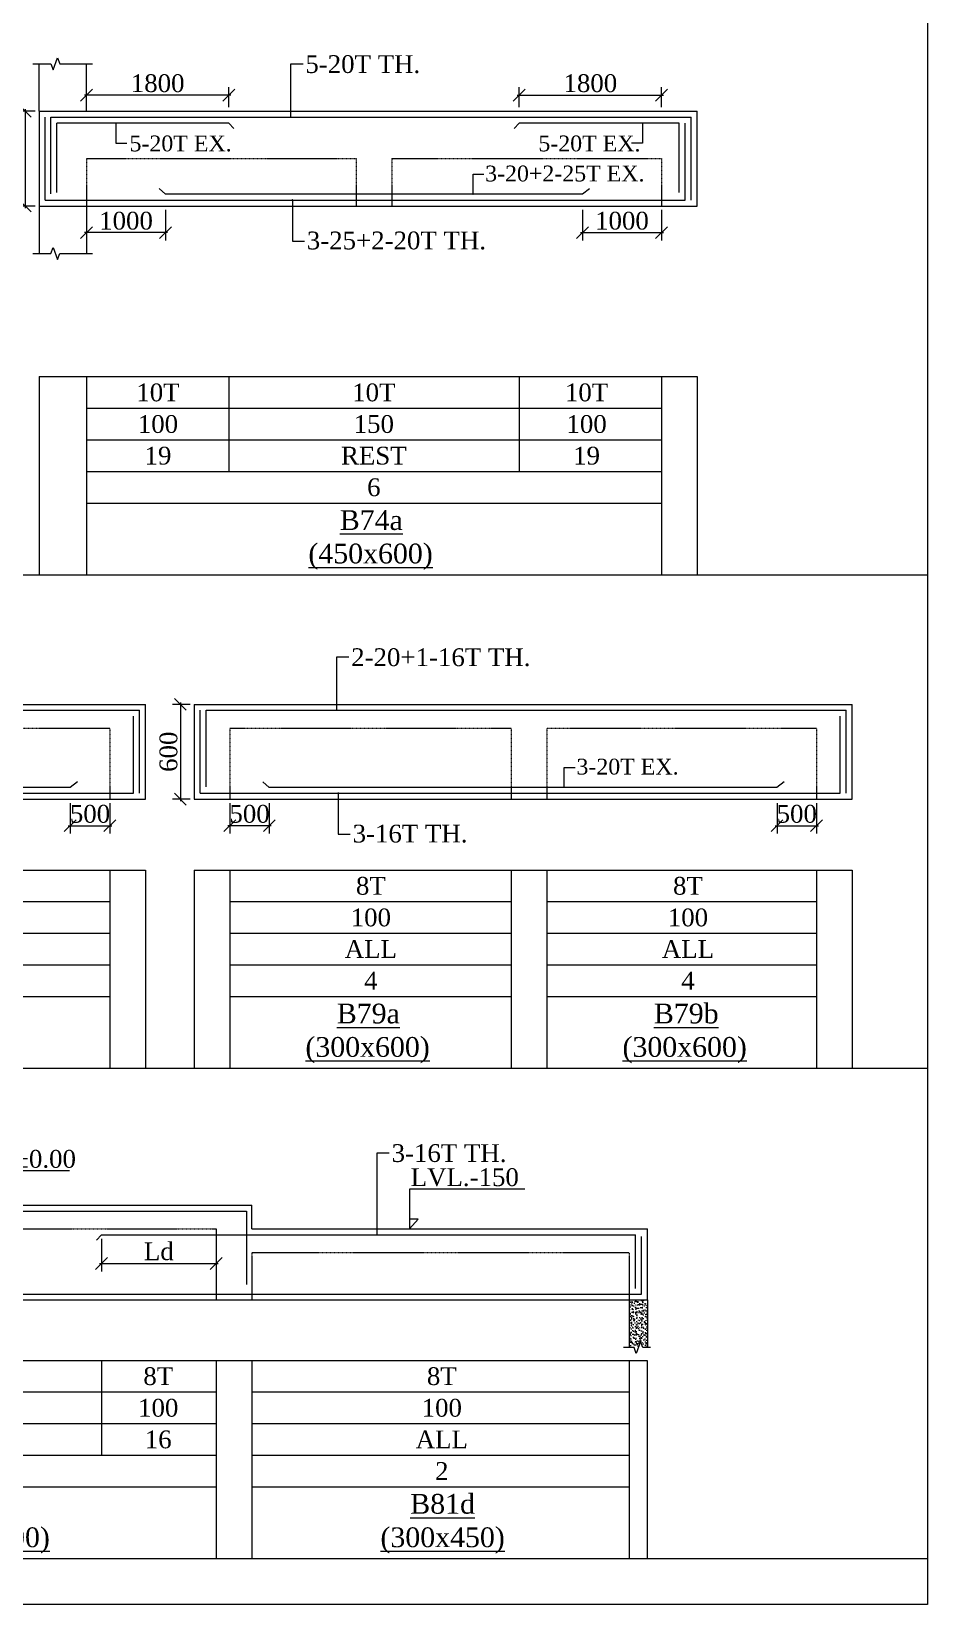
# Model space of a CAD drawing. Header units: millimetres. Extents: x 9781889 to 10654170, y -7832723 to -7608561.
# Drawn here: x 10241462 to 10252801, y -7801878 to -7781971 of the extents above; entities that cross this region are included whole.
import ezdxf
from ezdxf.enums import TextEntityAlignment as Align

# ---------------------------------------------------------------- set-up
doc = ezdxf.new("R2010")
doc.units = ezdxf.units.MM
doc.header["$LTSCALE"] = 10
doc.header["$PDMODE"] = 3
doc.linetypes.add('HIDDEN', pattern=[0.375, 0.25, -0.125])
for name, color, linetype, lineweight in [('LVL', 3, 'Continuous', 0), ('S-CUT OUT LINE', 9, 'Continuous', 0), ('S-DIM L.S.', 7, 'Continuous', 0), ('S-HATCH', 8, 'Continuous', 0), ('S-L.S.SECTION', 5, 'Continuous', 0), ('S-L.S.SLAB LINE', 252, 'HIDDEN', 0), ('S-L.S.STEEL', 1, 'Continuous', 9), ('S-SECTION MARK', 7, 'Continuous', 0), ('S-SHEET', 251, 'Continuous', 0), ('S-TEXT', 7, 'Continuous', 0), ('S-TEXT L.S. BEAM NO.', 30, 'Continuous', 0), ('S-TEXT. L.S.', 7, 'Continuous', 0)]:
    doc.layers.add(name, color=color, linetype=linetype, lineweight=lineweight)
doc.styles.add('135', font='arial.ttf', dxfattribs={"width": 0.8, "height": 135})
doc.styles.get("Standard").update_dxf_attribs({"font": 'arial.ttf'})
doc.styles.add('TEXT', font='times.ttf')
doc.dimstyles.new('75', dxfattribs={"dimtxt": 135, "dimasz": 90, "dimexe": 0.1, "dimexo": 0.03, "dimgap": 0.09, "dimtad": 1, "dimdec": 0, "dimzin": 0, "dimdsep": 46, "dimtxsty": '135', "dimblk": 'ARCHTICK', "dimcen": 0.09, "dimclrd": 256, "dimclre": 256, "dimclrt": 256, "dimadec": 0, "dimazin": 0, "dimtfac": 1, "dimtdec": 0, "dimtofl": 0, "dimtmove": 1, "dimatfit": 3, "dimldrblk": 'DOTSMALL', "dimfxl": 1, "dimtolj": 1, "dimtzin": 0, "dimlwd": -1, "dimlwe": -1, "dimarcsym": 0})
doc.dimstyles.new('SETU_1', dxfattribs={"dimtxt": 200, "dimasz": 150, "dimexe": 100, "dimexo": 50, "dimgap": 35, "dimtad": 1, "dimdec": 0, "dimzin": 0, "dimdsep": 46, "dimtxsty": 'Standard', "dimblk": 'OBLIQUE', "dimcen": 150, "dimdle": 25, "dimclrd": 256, "dimclre": 7, "dimclrt": 256, "dimadec": 0, "dimazin": 0, "dimtfac": 1, "dimtdec": 0, "dimtofl": 0, "dimtmove": 1, "dimatfit": 3, "dimfxl": 1, "dimtolj": 1, "dimtzin": 0, "dimlwd": -1, "dimlwe": 5, "dimarcsym": 1})

# ---------------------------------------------------------------- blocks, each defined once
blk = doc.blocks.new('_ArchTick')
at = {"color": 0, "linetype": 'ByBlock', "const_width": 0.15}
blk.add_lwpolyline([(-0.5, -0.5), (0.5, 0.5)], dxfattribs=at)
blk = doc.blocks.new('_Oblique')
at = {"color": 0, "linetype": 'ByBlock', "lineweight": -2}
blk.add_line((-0.5, -0.5), (0.5, 0.5), dxfattribs=at)
blk = doc.blocks.new('*D20')
at = {"layer": 'Defpoints', "color": 0, "transparency": 16777216}
for p in [(10241559, -7782980), (10241383, -7784180), (10241559, -7784180)]:
    blk.add_point(p, dxfattribs=at)
at = {"layer": 'S-DIM L.S.', "color": 7, "lineweight": 5, "transparency": 16777216}
for p, q in [((10241509, -7782980), (10241283, -7782980)), ((10241509, -7784180), (10241283, -7784180))]:
    blk.add_line(p, q, dxfattribs=at)
at = {"layer": 'S-DIM L.S.', "transparency": 16777216}
blk.add_line((10241383, -7782955), (10241383, -7784205), dxfattribs=at)
at = {"layer": 'S-DIM L.S.', "transparency": 16777216, "xscale": 150, "yscale": 150, "zscale": 150}
for p, rotation in [((10241383, -7782980), 90), ((10241383, -7784180), 270)]:
    blk.add_blockref('_Oblique', p, dxfattribs=dict(at, rotation=rotation))
at = {"layer": 'S-DIM L.S.', "transparency": 16777216, "insert": (10241234, -7783580), "char_height": 225, "attachment_point": 5, "rotation": 90, "style": 'TEXT'}
blk.add_mtext('\\A1;600', dxfattribs=at)
blk = doc.blocks.new('*D21')
at = {"layer": 'Defpoints', "color": 0, "transparency": 16777216}
for p in [(10249434, -7782777), (10247634, -7782980, 0), (10249434, -7782980, 0)]:
    blk.add_point(p, dxfattribs=at)
at = {"layer": 'S-DIM L.S.', "color": 7, "lineweight": 5, "transparency": 16777216}
for p, q in [((10247634, -7782930), (10247634, -7782677)), ((10249434, -7782930), (10249434, -7782677))]:
    blk.add_line(p, q, dxfattribs=at)
at = {"layer": 'S-DIM L.S.', "transparency": 16777216}
blk.add_line((10247609, -7782777), (10249459, -7782777), dxfattribs=at)
at = {"layer": 'S-DIM L.S.', "transparency": 16777216, "xscale": 150, "yscale": 150, "zscale": 150, "rotation": 180}
blk.add_blockref('_Oblique', (10247634, -7782777), dxfattribs=at)
at = {"layer": 'S-DIM L.S.', "transparency": 16777216, "xscale": 150, "yscale": 150, "zscale": 150}
blk.add_blockref('_Oblique', (10249434, -7782777), dxfattribs=at)
at = {"layer": 'S-DIM L.S.', "transparency": 16777216, "insert": (10248534, -7782627), "char_height": 225, "attachment_point": 5, "style": 'TEXT'}
blk.add_mtext('\\A1;1800', dxfattribs=at)
blk = doc.blocks.new('*D22')
at = {"layer": 'Defpoints', "color": 0, "transparency": 16777216}
for p in [(10242159, -7782777), (10242159, -7782980, 0), (10243959, -7782980, 0)]:
    blk.add_point(p, dxfattribs=at)
at = {"layer": 'S-DIM L.S.', "color": 7, "lineweight": 5, "transparency": 16777216}
for p, q in [((10242159, -7782930), (10242159, -7782677)), ((10243959, -7782930), (10243959, -7782677))]:
    blk.add_line(p, q, dxfattribs=at)
at = {"layer": 'S-DIM L.S.', "transparency": 16777216}
blk.add_line((10243984, -7782777), (10242134, -7782777), dxfattribs=at)
at = {"layer": 'S-DIM L.S.', "transparency": 16777216, "xscale": 150, "yscale": 150, "zscale": 150, "rotation": 180}
blk.add_blockref('_Oblique', (10242159, -7782777), dxfattribs=at)
at = {"layer": 'S-DIM L.S.', "transparency": 16777216, "xscale": 150, "yscale": 150, "zscale": 150}
blk.add_blockref('_Oblique', (10243959, -7782777), dxfattribs=at)
at = {"layer": 'S-DIM L.S.', "transparency": 16777216, "insert": (10243059, -7782627), "char_height": 225, "attachment_point": 5, "style": 'TEXT'}
blk.add_mtext('\\A1;1800', dxfattribs=at)
blk = doc.blocks.new('*D23')
at = {"layer": 'Defpoints', "color": 0, "transparency": 16777216}
for p in [(10248434, -7784180, 0), (10249434, -7784180, 0), (10249434, -7784517)]:
    blk.add_point(p, dxfattribs=at)
at = {"layer": 'S-DIM L.S.', "color": 7, "lineweight": 5, "transparency": 16777216}
for p, q in [((10248434, -7784230), (10248434, -7784617)), ((10249434, -7784230), (10249434, -7784617))]:
    blk.add_line(p, q, dxfattribs=at)
at = {"layer": 'S-DIM L.S.', "transparency": 16777216}
blk.add_line((10248409, -7784517), (10249459, -7784517), dxfattribs=at)
at = {"layer": 'S-DIM L.S.', "transparency": 16777216, "xscale": 150, "yscale": 150, "zscale": 150, "rotation": 180}
blk.add_blockref('_Oblique', (10248434, -7784517), dxfattribs=at)
at = {"layer": 'S-DIM L.S.', "transparency": 16777216, "xscale": 150, "yscale": 150, "zscale": 150}
blk.add_blockref('_Oblique', (10249434, -7784517), dxfattribs=at)
at = {"layer": 'S-DIM L.S.', "transparency": 16777216, "insert": (10248934, -7784367), "char_height": 225, "attachment_point": 5, "style": 'TEXT'}
blk.add_mtext('\\A1;1000', dxfattribs=at)
blk = doc.blocks.new('*D24')
at = {"layer": 'Defpoints', "color": 0, "transparency": 16777216}
for p in [(10242159, -7784180, 0), (10243159, -7784180, 0), (10242159, -7784517)]:
    blk.add_point(p, dxfattribs=at)
at = {"layer": 'S-DIM L.S.', "color": 7, "lineweight": 5, "transparency": 16777216}
for p, q in [((10242159, -7784230), (10242159, -7784617)), ((10243159, -7784230), (10243159, -7784617))]:
    blk.add_line(p, q, dxfattribs=at)
at = {"layer": 'S-DIM L.S.', "transparency": 16777216}
blk.add_line((10243184, -7784517), (10242134, -7784517), dxfattribs=at)
at = {"layer": 'S-DIM L.S.', "transparency": 16777216, "xscale": 150, "yscale": 150, "zscale": 150, "rotation": 180}
blk.add_blockref('_Oblique', (10242159, -7784517), dxfattribs=at)
at = {"layer": 'S-DIM L.S.', "transparency": 16777216, "xscale": 150, "yscale": 150, "zscale": 150}
blk.add_blockref('_Oblique', (10243159, -7784517), dxfattribs=at)
at = {"layer": 'S-DIM L.S.', "transparency": 16777216, "insert": (10242659, -7784367), "char_height": 225, "attachment_point": 5, "style": 'TEXT'}
blk.add_mtext('\\A1;1000', dxfattribs=at)
blk = doc.blocks.new('*D676')
at = {"layer": 'Defpoints', "color": 0, "transparency": 16777216}
for p in [(10241953, -7791686, 0), (10242453, -7791686, 0), (10242453, -7792022)]:
    blk.add_point(p, dxfattribs=at)
at = {"layer": 'S-DIM L.S.', "color": 7, "lineweight": 5, "transparency": 16777216}
for p, q in [((10241953, -7791736), (10241953, -7792122)), ((10242453, -7791736), (10242453, -7792122))]:
    blk.add_line(p, q, dxfattribs=at)
at = {"layer": 'S-DIM L.S.', "transparency": 16777216}
blk.add_line((10241928, -7792022), (10242478, -7792022), dxfattribs=at)
at = {"layer": 'S-DIM L.S.', "transparency": 16777216, "xscale": 150, "yscale": 150, "zscale": 150, "rotation": 180}
blk.add_blockref('_Oblique', (10241953, -7792022), dxfattribs=at)
at = {"layer": 'S-DIM L.S.', "transparency": 16777216, "xscale": 150, "yscale": 150, "zscale": 150}
blk.add_blockref('_Oblique', (10242453, -7792022), dxfattribs=at)
at = {"layer": 'S-DIM L.S.', "transparency": 16777216, "insert": (10242203, -7791873), "char_height": 225, "attachment_point": 5, "style": 'TEXT'}
blk.add_mtext('\\A1;500', dxfattribs=at)
blk = doc.blocks.new('*D677')
at = {"layer": 'Defpoints', "color": 0, "transparency": 16777216}
for p in [(10243522, -7790486), (10243346, -7791686), (10243522, -7791686)]:
    blk.add_point(p, dxfattribs=at)
at = {"layer": 'S-DIM L.S.', "color": 7, "lineweight": 5, "transparency": 16777216}
for p, q in [((10243472, -7790486), (10243246, -7790486)), ((10243472, -7791686), (10243246, -7791686))]:
    blk.add_line(p, q, dxfattribs=at)
at = {"layer": 'S-DIM L.S.', "transparency": 16777216}
blk.add_line((10243346, -7790461), (10243346, -7791711), dxfattribs=at)
at = {"layer": 'S-DIM L.S.', "transparency": 16777216, "xscale": 150, "yscale": 150, "zscale": 150}
for p, rotation in [((10243346, -7790486), 90), ((10243346, -7791686), 270)]:
    blk.add_blockref('_Oblique', p, dxfattribs=dict(at, rotation=rotation))
at = {"layer": 'S-DIM L.S.', "transparency": 16777216, "insert": (10243197, -7791086), "char_height": 225, "attachment_point": 5, "rotation": 90, "style": 'TEXT'}
blk.add_mtext('\\A1;600', dxfattribs=at)
blk = doc.blocks.new('*D678')
at = {"layer": 'Defpoints', "color": 0, "transparency": 16777216}
for p in [(10243972, -7791686, 0), (10244472, -7791686, 0), (10243972, -7792022)]:
    blk.add_point(p, dxfattribs=at)
at = {"layer": 'S-DIM L.S.', "color": 7, "lineweight": 5, "transparency": 16777216}
for p, q in [((10243972, -7791736), (10243972, -7792122)), ((10244472, -7791736), (10244472, -7792122))]:
    blk.add_line(p, q, dxfattribs=at)
at = {"layer": 'S-DIM L.S.', "transparency": 16777216}
blk.add_line((10244497, -7792022), (10243947, -7792022), dxfattribs=at)
at = {"layer": 'S-DIM L.S.', "transparency": 16777216, "xscale": 150, "yscale": 150, "zscale": 150, "rotation": 180}
blk.add_blockref('_Oblique', (10243972, -7792022), dxfattribs=at)
at = {"layer": 'S-DIM L.S.', "transparency": 16777216, "xscale": 150, "yscale": 150, "zscale": 150}
blk.add_blockref('_Oblique', (10244472, -7792022), dxfattribs=at)
at = {"layer": 'S-DIM L.S.', "transparency": 16777216, "insert": (10244222, -7791873), "char_height": 225, "attachment_point": 5, "style": 'TEXT'}
blk.add_mtext('\\A1;500', dxfattribs=at)
blk = doc.blocks.new('*D679')
at = {"layer": 'Defpoints', "color": 0, "transparency": 16777216}
for p in [(10250896, -7791686, 0), (10251396, -7791686, 0), (10251396, -7792022)]:
    blk.add_point(p, dxfattribs=at)
at = {"layer": 'S-DIM L.S.', "color": 7, "lineweight": 5, "transparency": 16777216}
for p, q in [((10250896, -7791736), (10250896, -7792122)), ((10251396, -7791736), (10251396, -7792122))]:
    blk.add_line(p, q, dxfattribs=at)
at = {"layer": 'S-DIM L.S.', "transparency": 16777216}
blk.add_line((10250871, -7792022), (10251421, -7792022), dxfattribs=at)
at = {"layer": 'S-DIM L.S.', "transparency": 16777216, "xscale": 150, "yscale": 150, "zscale": 150, "rotation": 180}
blk.add_blockref('_Oblique', (10250896, -7792022), dxfattribs=at)
at = {"layer": 'S-DIM L.S.', "transparency": 16777216, "xscale": 150, "yscale": 150, "zscale": 150}
blk.add_blockref('_Oblique', (10251396, -7792022), dxfattribs=at)
at = {"layer": 'S-DIM L.S.', "transparency": 16777216, "insert": (10251146, -7791873), "char_height": 225, "attachment_point": 5, "style": 'TEXT'}
blk.add_mtext('\\A1;500', dxfattribs=at)
blk = doc.blocks.new('*D1202')
at = {"layer": 'Defpoints', "color": 0, "transparency": 16777216}
for p in [(10242349, -7797199, 0), (10243799, -7797199, 0), (10243799, -7797562)]:
    blk.add_point(p, dxfattribs=at)
at = {"layer": 'S-DIM L.S.', "color": 7, "lineweight": 5, "transparency": 16777216}
for p, q in [((10242349, -7797249), (10242349, -7797662)), ((10243799, -7797249), (10243799, -7797662))]:
    blk.add_line(p, q, dxfattribs=at)
at = {"layer": 'S-DIM L.S.', "transparency": 16777216}
blk.add_line((10242324, -7797562), (10243824, -7797562), dxfattribs=at)
at = {"layer": 'S-DIM L.S.', "transparency": 16777216, "xscale": 150, "yscale": 150, "zscale": 150, "rotation": 180}
blk.add_blockref('_Oblique', (10242349, -7797562), dxfattribs=at)
at = {"layer": 'S-DIM L.S.', "transparency": 16777216, "xscale": 150, "yscale": 150, "zscale": 150}
blk.add_blockref('_Oblique', (10243799, -7797562), dxfattribs=at)
at = {"layer": 'S-DIM L.S.', "transparency": 16777216, "insert": (10243074, -7797409), "char_height": 225, "attachment_point": 5, "style": 'TEXT'}
blk.add_mtext('\\A1;Ld', dxfattribs=at)

msp = doc.modelspace()

# ---------------------------------------------------------------- hatches: boundary and pattern name
at = {"layer": 'S-HATCH'}
h = msp.add_hatch(dxfattribs=at)
h.set_pattern_fill('AR-CONC', color=256, scale=0.5)
h.set_pattern_definition([(50, (452218.3, -69406.636), (91.0923345, -7.96954277), [9.525, -104.775]), (355, (452218.3, -69406.64), (-17.6217107, 95.5284226), [7.62, -83.8202921]), (100.4514447, (452225.89, -69407.3), (73.47062355, 87.55887596), [8.0950044, -89.0451223]), (46.1842, (452218.3, -69381.24), (135.5395204, -21.021164), [14.2875, -157.1625]), (96.6355576, (452229.6, -69382.99), (118.702067, 123.7130623), [12.1425116, -133.5678041]), (351.1841512, (452218.3, -69381.24), (118.702067, 123.7130623), [11.4299835, -125.729866]), (21, (452231, -69387.586), (75.80719563, -51.1325991), [9.525, -104.775]), (326, (452231, -69387.59), (30.9010142, 92.09398306), [7.62, -83.82]), (71.451445, (452237.32, -69391.85), (106.70820964, 40.96138444), [8.0950044, -89.0449688]), (37.5, (452218.302, -69406.636), (1.544301625, 42.27751944), [0, -82.804, 0, -85.09, 0, -84.1375]), (7.5, (452218.3, -69406.636), (33.40983126, 50.09028741), [0, -48.514, 0, -80.899, 0, -32.0675]), (327.5, (452189.98, -69406.636), (67.79529758, -2.864372), [0, -31.75, 0, -99.06, 0, -131.445]), (317.5, (452177.28, -69406.636), (74.0645907, 12.71324552), [0, -41.275, 0, -65.786, 0, -93.345])])
h.paths.add_polyline_path([(10249027, -7798623.8), (10249142.8, -7798623.8), (10249170.7, -7798546.9), (10249198.7, -7798623.8), (10249257, -7798623.8), (10249257, -7798023.8), (10249027, -7798023.8)])

# ---------------------------------------------------------------- linework, layer by layer
at = {"layer": 'LVL', "linetype": 'Continuous', "elevation": 0}
for points in [[(10241943.9, -7796388.8), (10240482.6, -7796388.8), (10240482.6, -7796823.8), (10240590.8, -7796701.7), (10240482.6, -7796701.7)], [(10247706.4, -7796620.3), (10246245.2, -7796620.3), (10246245.2, -7797123.8), (10246353.4, -7797001.7), (10246245.2, -7797001.7)]]:
    msp.add_lwpolyline(points, dxfattribs=at)
at = {"layer": 'S-CUT OUT LINE', "color": 5, "elevation": 0}
for points in [[(10241480.4, -7782380.4), (10241709, -7782380.4), (10241737, -7782457.3), (10241792.9, -7782303.6), (10241820.9, -7782380.4), (10242233.7, -7782380.4)], [(10241480.4, -7784780.4), (10241709, -7784780.4), (10241737, -7784703.6), (10241792.9, -7784857.3), (10241820.9, -7784780.4), (10242233.7, -7784780.4)]]:
    msp.add_lwpolyline(points, dxfattribs=at)
at = {"layer": 'S-CUT OUT LINE', "color": 1, "elevation": 0}
msp.add_lwpolyline([(10249296.4, -7798623.8), (10249198.7, -7798623.8), (10249170.7, -7798546.9), (10249114.8, -7798700.6), (10249086.8, -7798623.8), (10248952, -7798623.8)], dxfattribs=at)
at = {"layer": 'S-L.S.SECTION'}
for p, q in [((10241558.7, -7782980.4, 0), (10241558.7, -7782380.4, 0)), ((10242158.7, -7782980.4, 0), (10242158.7, -7782380.4, 0)), ((10241558.6, -7782980.4, 0), (10249884.2, -7782980.4, 0)), ((10241558.7, -7782980.4, 0), (10241558.7, -7784180.4, 0)), ((10249884.2, -7784180.4, 0), (10249884.2, -7782980.4, 0)), ((10241558.6, -7784180.4, 0), (10249884.2, -7784180.4, 0)), ((10241558.7, -7784180.4, 0), (10241558.7, -7784780.4, 0)), ((10242158.7, -7784180.4, 0), (10242158.7, -7784780.4, 0)), ((10234473.4, -7790486.2, 0), (10242904, -7790486.2, 0)), ((10242904, -7791686.2, 0), (10242904, -7790486.2, 0)), ((10243521.5, -7790486.2, 0), (10251846.4, -7790486.2, 0)), ((10243521.6, -7790486.2, 0), (10243521.6, -7791686.2, 0)), ((10251846.4, -7791686.2, 0), (10251846.4, -7790486.2, 0)), ((10234473.4, -7791686.2, 0), (10242904, -7791686.2, 0)), ((10243521.5, -7791686.2, 0), (10251846.4, -7791686.2, 0)), ((10226644, -7796823.8, 0), (10244249, -7796823.8, 0)), ((10244249, -7797123.8, 0), (10244249, -7796823.8, 0)), ((10244249, -7797123.8, 0), (10249257, -7797123.8, 0)), ((10249257, -7798023.8, 0), (10249257, -7797123.8, 0)), ((10249257, -7798023.8, 0), (10249257, -7797123.8, 0)), ((10226644, -7798023.8, 0), (10249252.9, -7798023.8, 0))]:
    msp.add_line(p, q, dxfattribs=at)
at = {"layer": 'S-L.S.SECTION', "color": 1}
for p, q in [((10249027, -7798023.8, 0), (10249027, -7798623.8, 0)), ((10249257, -7798023.8, 0), (10249257, -7798623.8, 0))]:
    msp.add_line(p, q, dxfattribs=at)
at = {"layer": 'S-L.S.SLAB LINE', "ltscale": 0.3}
for p, q in [((10241558.6, -7783580.4, 0), (10241558.7, -7783580.4, 0)), ((10242158.7, -7783580.4, 0), (10245571.4, -7783580.4)), ((10242158.7, -7783580.4, 0), (10242158.7, -7784180.4, 0)), ((10245571.4, -7783580.4), (10245571.4, -7784180.4)), ((10246021.4, -7783580.4, 0), (10249434.2, -7783580.4, 0)), ((10246021.4, -7783580.4, 0), (10246021.4, -7784180.4, 0)), ((10249434.2, -7783580.4), (10249434.2, -7784180.4)), ((10238913.4, -7790786.2, 0), (10242454, -7790786.2, 0)), ((10242454, -7790786.2, 0), (10242454, -7791686.2, 0)), ((10243521.5, -7790786.2, 0), (10243521.6, -7790786.2, 0)), ((10243971.6, -7790786.2, 0), (10247533.7, -7790786.2, 0)), ((10243971.6, -7790786.2, 0), (10243971.6, -7791686.2, 0)), ((10247533.7, -7790786.2, 0), (10247533.7, -7791686.2, 0)), ((10247983.7, -7790786.2, 0), (10251396.4, -7790786.2, 0)), ((10247983.7, -7790786.2, 0), (10247983.7, -7791686.2, 0)), ((10251396.4, -7790786.2, 0), (10251396.4, -7791686.2, 0)), ((10237964, -7797123.8, 0), (10243799, -7797123.8, 0)), ((10243799, -7797123.8, 0), (10243799, -7798023.8, 0)), ((10244249, -7797423.8, 0), (10249027, -7797423.8, 0)), ((10244249, -7797423.8, 0), (10244249, -7798023.8, 0)), ((10249027, -7797423.8, 0), (10249027, -7798023.8, 0)), ((10249027, -7797423.8, 0), (10249027, -7798023.8, 0)), ((10249027, -7797423.8, 0), (10249027, -7798023.8, 0))]:
    msp.add_line(p, q, dxfattribs=at)
at = {"layer": 'S-L.S.STEEL'}
for p, q in [((10241633.6, -7784105.4, 0), (10241633.6, -7783055.4, 0)), ((10241708.6, -7783055.4, 0), (10249809.2, -7783055.4, 0)), ((10241708.6, -7784025.8, 0), (10241708.6, -7783055.4, 0)), ((10243958.8, -7783130.4, 0), (10241783.6, -7783130.4, 0)), ((10241783.6, -7784009.2, 0), (10241783.6, -7783130.4, 0)), ((10243958.8, -7783130.4, 0), (10244022, -7783197.3, 0)), ((10249659.2, -7784009.2, 0), (10249659.2, -7783130.4, 0)), ((10249734.2, -7784105.4, 0), (10249734.2, -7783130.4, 0)), ((10249809.2, -7784105.4, 0), (10249809.2, -7783055.4, 0)), ((10241633.6, -7784105.4, 0), (10249734.2, -7784105.4, 0)), ((10234623.4, -7790561.2, 0), (10242829, -7790561.2, 0)), ((10242754, -7791611.2, 0), (10242754, -7790636.2, 0)), ((10242829, -7791611.2, 0), (10242829, -7790561.2, 0)), ((10243596.5, -7791611.2, 0), (10243596.5, -7790561.2, 0)), ((10243671.5, -7790561.2, 0), (10251771.4, -7790561.2, 0)), ((10243671.5, -7791531.6, 0), (10243671.5, -7790561.2, 0)), ((10251696.4, -7791611.2, 0), (10251696.4, -7790636.2, 0)), ((10251771.4, -7791611.2, 0), (10251771.4, -7790561.2, 0)), ((10234548.4, -7791611.2, 0), (10242754, -7791611.2, 0)), ((10243596.5, -7791611.2, 0), (10251696.4, -7791611.2, 0)), ((10242348.9, -7797198.8, 0), (10242285.8, -7797265.6, 0)), ((10242348.9, -7797198.8, 0), (10249107, -7797198.8, 0)), ((10249107, -7797879.8, 0), (10249107, -7797198.8, 0)), ((10249182, -7797948.8, 0), (10249182, -7797222.3, 0)), ((10226719, -7797948.8, 0), (10249182, -7797948.8, 0))]:
    msp.add_line(p, q, dxfattribs=at)
at = {"layer": 'S-L.S.STEEL', "elevation": 0}
for points in [[(10248523.5, -7783962.2), (10248434, -7784030.4), (10243158.8, -7784030.4), (10243076.8, -7783959.7)], [(10242042.7, -7791468), (10241953.2, -7791536.2), (10235423.6, -7791536.2), (10235341.6, -7791465.5)], [(10250985.2, -7791468), (10250895.7, -7791536.2), (10244471.7, -7791536.2), (10244389.7, -7791465.5)]]:
    msp.add_lwpolyline(points, dxfattribs=at)
at = {"layer": 'S-L.S.STEEL'}
for points in [[(10249659.2, -7783130.4, 0), (10247634.2, -7783130.4, 0), (10247571, -7783197.3, 0)], [(10226794, -7796898.8, 0), (10244181.8, -7796898.8, 0), (10244181.8, -7797825.9, 0)]]:
    msp.add_polyline3d(points, dxfattribs=at)
at = {"layer": 'S-SHEET'}
for p, q in [((10241558.6, -7786338.6, 0), (10249884.2, -7786338.6, 0)), ((10241558.6, -7786338.6), (10241558.6, -7788847.9)), ((10242158.6, -7786338.6), (10242158.6, -7788847.9)), ((10243958.6, -7786338.6), (10243958.6, -7787538.6)), ((10247634.2, -7786338.6), (10247634.2, -7787538.6)), ((10249434.2, -7786338.6), (10249434.2, -7788847.9)), ((10249884.2, -7786338.6, 0), (10249884.2, -7788847.9, 0)), ((10242158.6, -7786738.6, 0), (10249434.2, -7786738.6, 0)), ((10242158.6, -7787138.6, 0), (10249434.2, -7787138.6, 0)), ((10242158.6, -7787538.6, 0), (10249434.2, -7787538.6, 0)), ((10242158.6, -7787938.6, 0), (10249434.2, -7787938.6, 0)), ((10201466.6, -7788847.9), (10252800.8, -7788847.9)), ((10241558.6, -7788847.9, 0), (10249884.2, -7788847.9, 0)), ((10234473.4, -7792582.7, 0), (10242904, -7792582.7, 0)), ((10242454, -7792582.7, 0), (10242454, -7795092, 0)), ((10242904, -7792582.7, 0), (10242904, -7795092, 0)), ((10243521.5, -7792582.7, 0), (10251846.4, -7792582.7, 0)), ((10243521.5, -7792582.7, 0), (10243521.5, -7795092, 0)), ((10243971.5, -7792582.7, 0), (10243971.5, -7795092, 0)), ((10247533.7, -7792582.7), (10247533.7, -7795092)), ((10247983.7, -7792582.7, 0), (10247983.7, -7795092, 0)), ((10251396.4, -7792582.7, 0), (10251396.4, -7795092, 0)), ((10251846.4, -7792582.7, 0), (10251846.4, -7795092, 0)), ((10238913.4, -7792982.7, 0), (10242454, -7792982.7, 0)), ((10243971.5, -7792982.7, 0), (10247533.7, -7792982.7, 0)), ((10247983.7, -7792982.7, 0), (10251396.4, -7792982.7, 0)), ((10238913.4, -7793382.7, 0), (10242454, -7793382.7, 0)), ((10243971.5, -7793382.7, 0), (10247533.7, -7793382.7, 0)), ((10247983.7, -7793382.7, 0), (10251396.4, -7793382.7, 0)), ((10238913.4, -7793782.7, 0), (10242454, -7793782.7, 0)), ((10243971.5, -7793782.7, 0), (10247533.7, -7793782.7, 0)), ((10247983.7, -7793782.7, 0), (10251396.4, -7793782.7, 0)), ((10238913.4, -7794182.7, 0), (10242454, -7794182.7, 0)), ((10243971.5, -7794182.7, 0), (10247533.7, -7794182.7, 0)), ((10247983.7, -7794182.7, 0), (10251396.4, -7794182.7, 0)), ((10201466.6, -7795092), (10252800.8, -7795092)), ((10234473.4, -7795092), (10242904, -7795092, 0)), ((10243521.5, -7795092), (10251846.4, -7795092, 0)), ((10226644, -7798787.8, 0), (10249252.9, -7798787.8, 0)), ((10242349, -7798787.8, 0), (10242349, -7799987.8, 0)), ((10243799, -7798787.8, 0), (10243799, -7801297.1, 0)), ((10244249, -7798787.8, 0), (10244249, -7801297.1, 0)), ((10249027, -7798787.8, 0), (10249027, -7801297.1, 0)), ((10249252.9, -7798787.8, 0), (10249252.9, -7801297.1, 0)), ((10237964, -7799187.8, 0), (10243799, -7799187.8, 0)), ((10244249, -7799187.8, 0), (10249027, -7799187.8, 0)), ((10237964, -7799587.8, 0), (10243799, -7799587.8, 0)), ((10244249, -7799587.8, 0), (10249027, -7799587.8, 0)), ((10237964, -7799987.8, 0), (10243799, -7799987.8, 0)), ((10244249, -7799987.8, 0), (10249027, -7799987.8, 0)), ((10237964, -7800387.8, 0), (10243799, -7800387.8, 0)), ((10244249, -7800387.8, 0), (10249027, -7800387.8, 0)), ((10201466.6, -7801297.1), (10252800.8, -7801297.1)), ((10226644, -7801297.1, 0), (10249252.9, -7801297.1, 0))]:
    msp.add_line(p, q, dxfattribs=at)
msp.add_lwpolyline([(10201466.6, -7760218.1), (10252800.8, -7760218.1), (10252800.8, -7801877.7), (10201466.6, -7801877.7)], close=True, dxfattribs=at)

# ---------------------------------------------------------------- texts
at = {"layer": 'LVL', "style": 'TEXT'}
for s, p in [('LVL.%%P0.00', (10240498.4, -7796350.3, 0)), ('LVL.-150', (10246261, -7796581.9, 0))]:
    msp.add_text(s, height=225, dxfattribs=at).set_placement(p)
at = {"layer": 'S-TEXT', "linetype": 'ByBlock', "style": 'TEXT'}
for s, p in [('10T', (10243062.9, -7786538.6, 0)), ('10T', (10245794.4, -7786538.6, 0)), ('10T', (10248486.5, -7786538.6, 0)), ('100', (10243062.9, -7786938.6, 0)), ('150', (10245794.4, -7786938.6, 0)), ('100', (10248486.5, -7786938.6, 0)), ('19', (10243062.9, -7787338.6, 0)), ('REST', (10245794.4, -7787338.6, 0)), ('19', (10248486.5, -7787338.6, 0)), ('6', (10245794.4, -7787738.6, 0)), ('8T', (10245756.7, -7792782.7, 0)), ('8T', (10249769.1, -7792782.7, 0)), ('100', (10245756.7, -7793182.7, 0)), ('100', (10249769.1, -7793182.7, 0)), ('ALL', (10245756.7, -7793582.7, 0)), ('ALL', (10249769.1, -7793582.7, 0)), ('4', (10245756.7, -7793982.7, 0)), ('4', (10249769.1, -7793982.7, 0)), ('8T', (10243066.2, -7798987.8, 0)), ('8T', (10246654.5, -7798987.8, 0)), ('100', (10243066.2, -7799387.8, 0)), ('100', (10246654.5, -7799387.8, 0)), ('16', (10243066.2, -7799787.8, 0)), ('ALL', (10246654.5, -7799787.8, 0)), ('2', (10246654.5, -7800187.8, 0))]:
    msp.add_text(s, height=225, dxfattribs=at).set_placement(p, align=Align.MIDDLE_CENTER)
at = {"layer": 'S-TEXT L.S. BEAM NO.', "color": 140, "linetype": 'ByBlock', "style": 'TEXT'}
for s, p in [('%%UB74a', (10245364.1, -7788279.3, 0)), ('%%U(450x600)', (10244966.6, -7788702.3, 0))]:
    msp.add_text(s, height=250, dxfattribs=at).set_placement(p)
at = {"layer": 'S-TEXT L.S. BEAM NO.', "linetype": 'ByBlock', "style": 'TEXT'}
for s, p in [('%%UB79a', (10245326.4, -7794523.4, 0)), ('%%UB79b', (10249338.9, -7794523.4, 0)), ('%%U(300x600)', (10244928.9, -7794946.4, 0)), ('%%U(300x600)', (10248941.3, -7794946.4, 0)), ('%%U(300x600)', (10240121.8, -7801151.5, 0))]:
    msp.add_text(s, height=250, dxfattribs=at).set_placement(p)
at = {"layer": 'S-TEXT L.S. BEAM NO.', "color": 35, "linetype": 'ByBlock', "style": 'TEXT'}
for s, p in [('%%UB81d', (10246255.7, -7800728.5, 0)), ('%%U(300x450)', (10245878.3, -7801151.5, 0))]:
    msp.add_text(s, height=250, dxfattribs=at).set_placement(p)
at = {"layer": 'S-TEXT. L.S.', "style": 'TEXT'}
for s, height, p in [('5-20T TH.', 225, (10244927.9, -7782496.2, 0)), ('5-20T EX.', 200, (10242703.2, -7783488, 0)), ('5-20T EX.', 200, (10247876.5, -7783488, 0)), ('3-20+2-25T EX.', 200, (10247203.3, -7783868.4, 0)), ('3-25+2-20T TH.', 225, (10244946.2, -7784728.3, 0)), ('2-20+1-16T TH.', 225, (10245507.8, -7790001.9, 0)), ('3-20T EX.', 200, (10248358.5, -7791374.2, 0)), ('3-16T TH.', 225, (10245526.2, -7792234.1, 0)), ('3-16T TH.', 225, (10246019.6, -7796276.9, 0))]:
    msp.add_text(s, height=height, dxfattribs=at).set_placement(p)

# ---------------------------------------------------------------- dimensions: what is measured, and where the dimension line sits
at = {"layer": 'S-DIM L.S.'}
for base, p1, p2, picture, middle in [((10242158.8, -7782776.6, 0), (10243958.8, -7782980.4, 0), (10242158.8, -7782980.4, 0), '*D22', (10243058.8, -7782627.2, 0)), ((10242158.7, -7784516.5, 0), (10243158.8, -7784180.4, 0), (10242158.7, -7784180.4, 0), '*D24', (10242658.7, -7784367.1, 0))]:
    dim = msp.add_linear_dim(base=base, p1=p1, p2=p2, dimstyle='SETU_1', override={"dimtxt": 225, "dimtxsty": 'TEXT'}, dxfattribs=at)
    dim.commit()
    dim.dimension.update_dxf_attribs({"geometry": picture, "text_midpoint": middle})
for base, p1, p2, picture, middle in [((10249434.2, -7782776.6, 0), (10247634.2, -7782980.4, 0), (10249434.2, -7782980.4, 0), '*D21', (10248534.2, -7782627.2, 0)), ((10249434.2, -7784516.5, 0), (10248434, -7784180.4, 0), (10249434.2, -7784180.4), '*D23', (10248934.1, -7784367.1, 0))]:
    dim = msp.add_linear_dim(base=base, p1=p1, p2=p2, angle=180, dimstyle='SETU_1', override={"dimtxt": 225, "dimtxsty": 'TEXT'}, dxfattribs=at)
    dim.commit()
    dim.dimension.update_dxf_attribs({"geometry": picture, "text_midpoint": middle})
at = {"layer": 'S-DIM L.S.', "color": 7}
for base, p1, p2, picture, middle in [((10241383.5, -7784180.4), (10241558.6, -7782980.4), (10241558.6, -7784180.4), '*D20', (10241234, -7783580.4)), ((10243346.4, -7791686.2, 0), (10243521.5, -7790486.2, 0), (10243521.5, -7791686.2, 0), '*D677', (10243196.9, -7791086.2, 0))]:
    dim = msp.add_linear_dim(base=base, p1=p1, p2=p2, angle=90, dimstyle='SETU_1', override={"dimtxt": 225, "dimlfac": 0.5, "dimtxsty": 'TEXT'}, dxfattribs=at)
    dim.commit()
    dim.dimension.update_dxf_attribs({"geometry": picture, "text_midpoint": middle})
at = {"layer": 'S-DIM L.S.'}
for base, p1, p2, picture, middle in [((10242453.4, -7792022.3, 0), (10241953.2, -7791686.2, 0), (10242453.4, -7791686.2, 0), '*D676', (10242203.3, -7792022.3, 0)), ((10251395.8, -7792022.3, 0), (10250895.7, -7791686.2, 0), (10251395.8, -7791686.2, 0), '*D679', (10251145.8, -7792022.3, 0))]:
    dim = msp.add_linear_dim(base=base, p1=p1, p2=p2, angle=180, dimstyle='SETU_1', override={"dimtxt": 225, "dimtxsty": 'TEXT'}, dxfattribs=at)
    dim.commit()
    dim.dimension.update_dxf_attribs({"geometry": picture, "text_midpoint": middle, "dimtype": 160})
dim = msp.add_linear_dim(base=(10243971.6, -7792022.3, 0), p1=(10244471.7, -7791686.2, 0), p2=(10243971.6, -7791686.2, 0), dimstyle='SETU_1', override={"dimtxt": 225, "dimtxsty": 'TEXT'}, dxfattribs=at)
dim.commit()
dim.dimension.update_dxf_attribs({"geometry": '*D678', "text_midpoint": (10244221.6, -7792022.3, 0), "dimtype": 160})
dim = msp.add_linear_dim(base=(10243798.9, -7797561.9, 0), p1=(10242348.9, -7797198.8, 0), p2=(10243798.9, -7797198.8, 0), angle=180, text='Ld', dimstyle='SETU_1', override={"dimtxt": 225, "dimtxsty": 'TEXT'}, dxfattribs=at)
dim.commit()
dim.dimension.update_dxf_attribs({"geometry": '*D1202', "text_midpoint": (10243073.9, -7797409.3, 0)})

# ---------------------------------------------------------------- leaders
at = {"layer": 'S-SECTION MARK'}
for points in [[(10244746.2, -7783055.4, 0), (10244746.2, -7782381, 0), (10244898.8, -7782381, 0)], [(10242529.2, -7783130.4, 0), (10242529.2, -7783382.8, 0), (10242668.5, -7783382.8, 0)], [(10249194.6, -7783130.4, 0), (10249194.6, -7783382.8, 0), (10249055.2, -7783382.8, 0)], [(10247049.4, -7784030.4, 0), (10247049.4, -7783778.1, 0), (10247184.8, -7783778.1, 0)], [(10244764.6, -7784101.5, 0), (10244764.6, -7784623.4, 0), (10244917.1, -7784623.4, 0)], [(10245326.2, -7790561.2, 0), (10245326.2, -7789886.8, 0), (10245478.7, -7789886.8, 0)], [(10248204.6, -7791536.2, 0), (10248204.6, -7791283.9, 0), (10248340, -7791283.9, 0)], [(10245344.5, -7791607.3, 0), (10245344.5, -7792129.2, 0), (10245497.1, -7792129.2, 0)], [(10245838, -7797198.8, 0), (10245838, -7796161.7, 0), (10245990.5, -7796161.7, 0)]]:
    msp.add_leader(points, dimstyle='75', override={"dimasz": 75}, dxfattribs=at)

doc.saveas('drawing.dxf')
